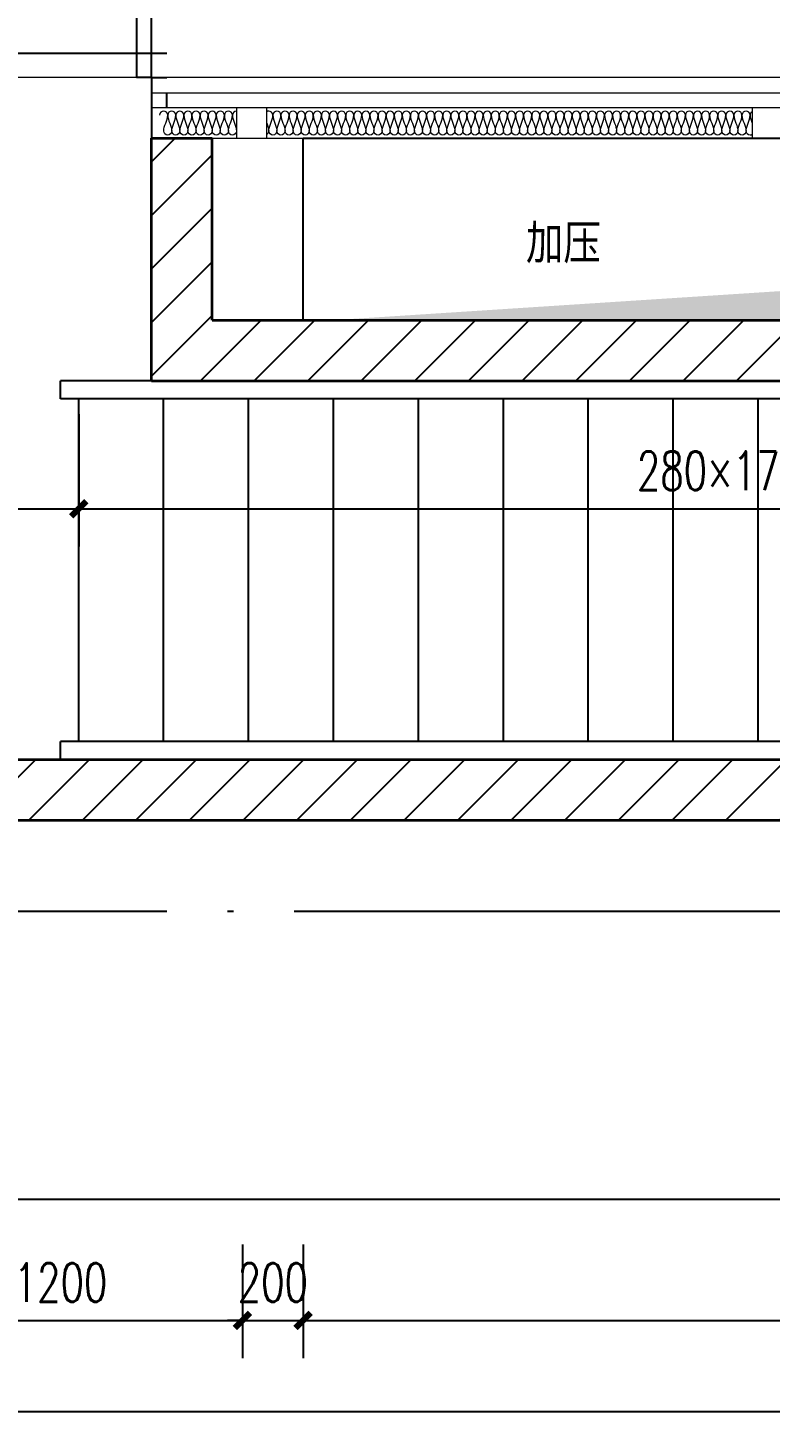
# Model space of a CAD drawing. Header units: millimetres. Extents: x 434053 to 1059003, y -2417481 to 936527.
# Drawn here: x 532768 to 535216, y -1765785 to -1761220 of the extents above; entities that cross this region are included whole.
import ezdxf

# ---------------------------------------------------------------- set-up
doc = ezdxf.new("R2010")
doc.units = ezdxf.units.MM
doc.header["$LTSCALE"] = 1000
doc.header["$MEASUREMENT"] = 0
doc.linetypes.add('DOTE', pattern=[2.42, 2, -0.2, 0.02, -0.2])
doc.layers.get('Defpoints').update_dxf_attribs({"color": 6})
for name, color, linetype in [('A-ANNO-DIMS', 3, 'Continuous'), ('A-ANNO-SYMB', 3, 'Continuous'), ('A-AXIS', 16, 'DOTE'), ('A-DOOR', 2, 'Continuous'), ('A-WALL-PATT', 8, 'Continuous'), ('DIM_SYMB', 3, 'Continuous'), ('PUB_DIM', 83, 'Continuous'), ('STAIR', 2, 'Continuous'), ('建筑-楼板开洞', 251, 'Continuous')]:
    doc.layers.add(name, color=color, linetype=linetype)
for name, color, linetype, lineweight in [('A-ANNO-TEXT', 7, 'Continuous', 25), ('A-DETL-0001', 4, 'Continuous', 15), ('A-DOOR-PROJ', 1, 'Continuous', 25), ('A-FLOR-PROJ', 2, 'Continuous', 25), ('A-WALL', 5, 'Continuous', 35)]:
    doc.layers.add(name, color=color, linetype=linetype, lineweight=lineweight)
doc.styles.add('_TCH_DIM_T3', font='SIMPLEX', dxfattribs={"width": 0.705882, "bigfont": 'GBCBIG'})
doc.styles.add('TITXV', font='', dxfattribs={"width": 0.8})
doc.styles.get('TITXV').set_extended_font_data('SimSun')
doc.dimstyles.new('_TCH_ARCH&&50', dxfattribs={"dimtxt": 127.5, "dimasz": 50, "dimexe": 125, "dimexo": 150, "dimgap": 61.25, "dimtad": 1, "dimdec": 0, "dimzin": 0, "dimdsep": 46, "dimtxsty": '_TCH_DIM_T3', "dimblk": 'ARCHTICK', "dimcen": 0.09, "dimclrt": 7, "dimazin": 2, "dimtfac": 1, "dimtdec": 0, "dimtix": 1, "dimtmove": 2, "dimatfit": 3, "dimfxl": 1, "dimtolj": 1, "dimtzin": 0, "dimarcsym": 0})
pattern_1 = [(45, (-1713816.56, -1462893.01), (-88.388383, 88.388383), [])]

# ---------------------------------------------------------------- blocks, each defined once
blk = doc.blocks.new('_ArchTick')
at = {"color": 0, "linetype": 'ByBlock', "const_width": 0.4}
blk.add_lwpolyline([(-0.5, -0.5), (0.5, 0.5)], dxfattribs=at)
blk = doc.blocks.new('*D2480')
at = {"layer": 'Defpoints', "color": 0, "transparency": 16777216}
for p in [(2150, -100), (8650, -100), (8650, -900)]:
    blk.add_point(p, dxfattribs=at)
at = {"layer": 'PUB_DIM', "color": 0, "lineweight": -2, "transparency": 16777216}
for p, q in [((2150, -250), (2150, -1025)), ((8650, -250), (8650, -1025)), ((2150, -900), (8650, -900))]:
    blk.add_line(p, q, dxfattribs=at)
at = {"layer": 'PUB_DIM', "color": 0, "lineweight": -2, "transparency": 16777216, "xscale": 50, "yscale": 50, "zscale": 50, "rotation": 180}
blk.add_blockref('_ArchTick', (2150, -900), dxfattribs=at)
at = {"layer": 'PUB_DIM', "color": 0, "lineweight": -2, "transparency": 16777216, "xscale": 50, "yscale": 50, "zscale": 50}
blk.add_blockref('_ArchTick', (8650, -900), dxfattribs=at)
at = {"layer": 'PUB_DIM', "color": 7, "transparency": 16777216, "insert": (5400, -775), "char_height": 127.5, "attachment_point": 5, "style": '_TCH_DIM_T3'}
blk.add_mtext('\\A1;6500', dxfattribs=at)
blk = doc.blocks.new('*D2494')
at = {"layer": 'Defpoints', "color": 0, "transparency": 16777216}
for p in [(2150, -200), (3350, -200), (3350, -600)]:
    blk.add_point(p, dxfattribs=at)
at = {"layer": 'PUB_DIM', "color": 0, "lineweight": -2, "transparency": 16777216}
for p, q in [((2150, -350), (2150, -725)), ((3350, -350), (3350, -725)), ((2150, -600), (3350, -600))]:
    blk.add_line(p, q, dxfattribs=at)
at = {"layer": 'PUB_DIM', "color": 0, "lineweight": -2, "transparency": 16777216, "xscale": 50, "yscale": 50, "zscale": 50, "rotation": 180}
blk.add_blockref('_ArchTick', (2150, -600), dxfattribs=at)
at = {"layer": 'PUB_DIM', "color": 0, "lineweight": -2, "transparency": 16777216, "xscale": 50, "yscale": 50, "zscale": 50}
blk.add_blockref('_ArchTick', (3350, -600), dxfattribs=at)
at = {"layer": 'PUB_DIM', "color": 7, "transparency": 16777216, "insert": (2750, -475), "char_height": 127.5, "attachment_point": 5, "style": '_TCH_DIM_T3'}
blk.add_mtext('\\A1;1200', dxfattribs=at)
blk = doc.blocks.new('*D2495')
at = {"layer": 'Defpoints', "color": 0, "transparency": 16777216}
for p in [(3350, -200), (3550, -200), (3550, -600)]:
    blk.add_point(p, dxfattribs=at)
at = {"layer": 'PUB_DIM', "color": 0, "lineweight": -2, "transparency": 16777216}
for p, q in [((3350, -350), (3350, -725)), ((3550, -350), (3550, -725)), ((3350, -600), (3300, -600)), ((3350, -600), (3550, -600)), ((3550, -600), (3600, -600))]:
    blk.add_line(p, q, dxfattribs=at)
at = {"layer": 'PUB_DIM', "color": 0, "lineweight": -2, "transparency": 16777216, "xscale": 50, "yscale": 50, "zscale": 50}
blk.add_blockref('_ArchTick', (3350, -600), dxfattribs=at)
at = {"layer": 'PUB_DIM', "color": 0, "lineweight": -2, "transparency": 16777216, "xscale": 50, "yscale": 50, "zscale": 50, "rotation": 180}
blk.add_blockref('_ArchTick', (3550, -600), dxfattribs=at)
at = {"layer": 'PUB_DIM', "color": 7, "transparency": 16777216, "insert": (3450, -475), "char_height": 127.5, "attachment_point": 5, "style": '_TCH_DIM_T3'}
blk.add_mtext('\\A1;200', dxfattribs=at)
blk = doc.blocks.new('*D2496')
at = {"layer": 'Defpoints', "color": 0, "transparency": 16777216}
for p in [(3550, -200), (8650, -200), (8650, -600)]:
    blk.add_point(p, dxfattribs=at)
at = {"layer": 'PUB_DIM', "color": 0, "lineweight": -2, "transparency": 16777216}
for p, q in [((3550, -350), (3550, -725)), ((8650, -350), (8650, -725)), ((3550, -600), (8650, -600))]:
    blk.add_line(p, q, dxfattribs=at)
at = {"layer": 'PUB_DIM', "color": 0, "lineweight": -2, "transparency": 16777216, "xscale": 50, "yscale": 50, "zscale": 50, "rotation": 180}
blk.add_blockref('_ArchTick', (3550, -600), dxfattribs=at)
at = {"layer": 'PUB_DIM', "color": 0, "lineweight": -2, "transparency": 16777216, "xscale": 50, "yscale": 50, "zscale": 50}
blk.add_blockref('_ArchTick', (8650, -600), dxfattribs=at)
at = {"layer": 'PUB_DIM', "color": 7, "transparency": 16777216, "insert": (6100, -475), "char_height": 127.5, "attachment_point": 5, "style": '_TCH_DIM_T3'}
blk.add_mtext('\\A1;5100', dxfattribs=at)
blk = doc.blocks.new('M_Door-Passage-Stone-Flush - 1500mm-L2-4399165-810_L1 APT ENTRY')
at = {"layer": 'A-DOOR'}
for p, q in [((-750, 857.95), (-700, 857.95)), ((-700, 857.95), (-700, 107.95)), ((750, 857.95), (700, 857.95)), ((700, 857.95), (700, 107.95)), ((750, 107.95), (750, 857.95)), ((-750, 106.35), (-800, 106.35)), ((-800, 106.35), (-800, 6.47)), ((-700, 107.95), (-750, 107.95)), ((-750, -93.65), (-750, 106.35)), ((700, 107.95), (750, 107.95)), ((750, 106.35), (750, -93.65)), ((800, 106.35), (750, 106.35)), ((800, 6.35), (800, 56.35)), ((-800, -93.65), (-750, -93.65)), ((750, -93.65), (800, -93.65))]:
    blk.add_line(p, q, dxfattribs=at)
at = {"layer": 'A-DOOR-PROJ'}
for centre, start, end in [((-750, 107.95), 0, 90), ((750, 107.95), 90, 180)]:
    blk.add_arc(centre, 750, start, end, dxfattribs=at)
blk = doc.blocks.new('nadgsfg')
at = {"layer": 'A-DETL-0001'}
for p, q in [((39667.5, 7045.9), (39667.5, 13595.9)), ((39467.5, 12045.9), (39467.5, 11765.9)), ((39567.5, 11765.9), (39567.5, 12045.9)), ((39617.5, 12045.9), (39617.5, 7095.9)), ((39567.5, 11765.9), (39467.5, 11765.9)), ((39467.5, 11765.9), (39467.5, 11665.9)), ((39567.5, 11665.9), (39567.5, 11765.9)), ((39467.5, 11665.9), (39567.5, 11665.9)), ((39467.5, 11665.9), (39467.5, 10065.9)), ((39567.5, 10065.9), (39567.5, 11665.9)), ((39567.5, 10065.9), (39467.5, 10065.9)), ((39467.5, 10065.9), (39467.5, 9965.9)), ((39567.5, 9965.9), (39567.5, 10065.9))]:
    blk.add_line(p, q, dxfattribs=at)
for points in [[(39490.8, 11979.3), (39484.5, 11979.3), (39470.4, 11992.6), (39484.5, 12005.9), (39490.8, 12005.9)], [(39490.8, 12005.9), (39509.1, 12005.9), (39525.8, 11992.6), (39544.2, 11992.6)], [(39544.2, 11992.6), (39550.4, 11992.6), (39564.5, 12005.9), (39550.4, 12019.3), (39544.2, 12019.3)], [(39490.8, 11952.6), (39484.5, 11952.6), (39470.4, 11965.9), (39484.5, 11979.3), (39490.8, 11979.3)], [(39544.2, 11992.6), (39525.8, 11992.6), (39509.1, 11979.3), (39490.8, 11979.3)], [(39490.8, 11979.3), (39509.1, 11979.3), (39525.8, 11965.9), (39544.2, 11965.9)], [(39544.2, 11965.9), (39525.8, 11965.9), (39509.1, 11952.6), (39490.8, 11952.6)], [(39544.2, 11965.9), (39550.4, 11965.9), (39564.5, 11979.3), (39550.4, 11992.6), (39544.2, 11992.6)], [(39544.2, 11939.3), (39550.4, 11939.3), (39564.5, 11952.6), (39550.4, 11965.9), (39544.2, 11965.9)], [(39490.8, 11925.9), (39484.5, 11925.9), (39470.4, 11939.3), (39484.5, 11952.6), (39490.8, 11952.6)], [(39490.8, 11899.3), (39484.5, 11899.3), (39470.4, 11912.6), (39484.5, 11925.9), (39490.8, 11925.9)], [(39490.8, 11952.6), (39509.1, 11952.6), (39525.8, 11939.3), (39544.2, 11939.3)], [(39544.2, 11939.3), (39525.8, 11939.3), (39509.1, 11925.9), (39490.8, 11925.9)], [(39490.8, 11925.9), (39509.1, 11925.9), (39525.8, 11912.6), (39544.2, 11912.6)], [(39544.2, 11912.6), (39550.4, 11912.6), (39564.5, 11925.9), (39550.4, 11939.3), (39544.2, 11939.3)], [(39490.8, 11872.6), (39484.5, 11872.6), (39470.4, 11885.9), (39484.5, 11899.3), (39490.8, 11899.3)], [(39490.8, 11845.9), (39484.5, 11845.9), (39470.4, 11859.3), (39484.5, 11872.6), (39490.8, 11872.6)], [(39544.2, 11912.6), (39525.8, 11912.6), (39509.1, 11899.3), (39490.8, 11899.3)], [(39490.8, 11899.3), (39509.1, 11899.3), (39525.8, 11885.9), (39544.2, 11885.9)], [(39544.2, 11885.9), (39525.8, 11885.9), (39509.1, 11872.6), (39490.8, 11872.6)], [(39490.8, 11872.6), (39509.1, 11872.6), (39525.8, 11859.3), (39544.2, 11859.3)], [(39544.2, 11885.9), (39550.4, 11885.9), (39564.5, 11899.3), (39550.4, 11912.6), (39544.2, 11912.6)], [(39544.2, 11859.3), (39550.4, 11859.3), (39564.5, 11872.6), (39550.4, 11885.9), (39544.2, 11885.9)], [(39490.8, 11819.3), (39484.5, 11819.3), (39470.4, 11832.6), (39484.5, 11845.9), (39490.8, 11845.9)], [(39544.2, 11859.3), (39525.8, 11859.3), (39509.1, 11845.9), (39490.8, 11845.9)], [(39490.8, 11845.9), (39509.1, 11845.9), (39525.8, 11832.6), (39544.2, 11832.6)], [(39544.2, 11832.6), (39525.8, 11832.6), (39509.1, 11819.3), (39490.8, 11819.3)], [(39544.2, 11832.6), (39550.4, 11832.6), (39564.5, 11845.9), (39550.4, 11859.3), (39544.2, 11859.3)], [(39544.2, 11805.9), (39550.4, 11805.9), (39564.5, 11819.3), (39550.4, 11832.6), (39544.2, 11832.6)], [(39490.8, 11792.6), (39484.5, 11792.6), (39470.4, 11805.9), (39484.5, 11819.3), (39490.8, 11819.3)], [(39490.8, 11765.9), (39484.5, 11765.9), (39470.4, 11779.3), (39484.5, 11792.6), (39490.8, 11792.6)], [(39490.8, 11819.3), (39509.1, 11819.3), (39525.8, 11805.9), (39544.2, 11805.9)], [(39544.2, 11805.9), (39525.8, 11805.9), (39509.1, 11792.6), (39490.8, 11792.6)], [(39490.8, 11792.6), (39509.1, 11792.6), (39525.8, 11779.3), (39544.2, 11779.3)], [(39544.2, 11779.3), (39525.8, 11779.3), (39509.1, 11765.9), (39490.8, 11765.9)], [(39544.2, 11779.3), (39550.4, 11779.3), (39564.5, 11792.6), (39550.4, 11805.9), (39544.2, 11805.9)], [(39557.5, 11765.9), (39557.5, 11772.6), (39550.4, 11779.3), (39544.2, 11779.3)], [(39490.8, 11632.6), (39484.5, 11632.6), (39470.4, 11645.9), (39484.5, 11659.3), (39490.8, 11659.3)], [(39490.8, 11659.3), (39486.8, 11659.3), (39482.5, 11662), (39479.9, 11665.6)], [(39517.5, 11665.9), (39508.7, 11662.6), (39500, 11659.3), (39490.8, 11659.3)], [(39490.8, 11659.3), (39509.1, 11659.3), (39525.8, 11645.9), (39544.2, 11645.9)], [(39544.2, 11645.9), (39525.8, 11645.9), (39509.1, 11632.6), (39490.8, 11632.6)], [(39544.2, 11619.3), (39550.4, 11619.3), (39564.5, 11632.6), (39550.4, 11645.9), (39544.2, 11645.9)], [(39490.8, 11605.9), (39484.5, 11605.9), (39470.4, 11619.3), (39484.5, 11632.6), (39490.8, 11632.6)], [(39490.8, 11579.3), (39484.5, 11579.3), (39470.4, 11592.6), (39484.5, 11605.9), (39490.8, 11605.9)], [(39490.8, 11632.6), (39509.1, 11632.6), (39525.8, 11619.3), (39544.2, 11619.3)], [(39544.2, 11619.3), (39525.8, 11619.3), (39509.1, 11605.9), (39490.8, 11605.9)], [(39490.8, 11605.9), (39509.1, 11605.9), (39525.8, 11592.6), (39544.2, 11592.6)], [(39544.2, 11592.6), (39550.4, 11592.6), (39564.5, 11605.9), (39550.4, 11619.3), (39544.2, 11619.3)], [(39490.8, 11552.6), (39484.5, 11552.6), (39470.4, 11565.9), (39484.5, 11579.3), (39490.8, 11579.3)], [(39490.8, 11525.9), (39484.5, 11525.9), (39470.4, 11539.3), (39484.5, 11552.6), (39490.8, 11552.6)], [(39544.2, 11592.6), (39525.8, 11592.6), (39509.1, 11579.3), (39490.8, 11579.3)], [(39490.8, 11579.3), (39509.1, 11579.3), (39525.8, 11565.9), (39544.2, 11565.9)], [(39544.2, 11565.9), (39525.8, 11565.9), (39509.1, 11552.6), (39490.8, 11552.6)], [(39490.8, 11552.6), (39509.1, 11552.6), (39525.8, 11539.3), (39544.2, 11539.3)], [(39544.2, 11565.9), (39550.4, 11565.9), (39564.5, 11579.3), (39550.4, 11592.6), (39544.2, 11592.6)], [(39544.2, 11539.3), (39550.4, 11539.3), (39564.5, 11552.6), (39550.4, 11565.9), (39544.2, 11565.9)], [(39490.8, 11499.3), (39484.5, 11499.3), (39470.4, 11512.6), (39484.5, 11525.9), (39490.8, 11525.9)], [(39544.2, 11539.3), (39525.8, 11539.3), (39509.1, 11525.9), (39490.8, 11525.9)], [(39490.8, 11525.9), (39509.1, 11525.9), (39525.8, 11512.6), (39544.2, 11512.6)], [(39544.2, 11512.6), (39525.8, 11512.6), (39509.1, 11499.3), (39490.8, 11499.3)], [(39544.2, 11512.6), (39550.4, 11512.6), (39564.5, 11525.9), (39550.4, 11539.3), (39544.2, 11539.3)], [(39544.2, 11485.9), (39550.4, 11485.9), (39564.5, 11499.3), (39550.4, 11512.6), (39544.2, 11512.6)], [(39490.8, 11472.6), (39484.5, 11472.6), (39470.4, 11485.9), (39484.5, 11499.3), (39490.8, 11499.3)], [(39490.8, 11445.9), (39484.5, 11445.9), (39470.4, 11459.3), (39484.5, 11472.6), (39490.8, 11472.6)], [(39490.8, 11499.3), (39509.1, 11499.3), (39525.8, 11485.9), (39544.2, 11485.9)], [(39544.2, 11485.9), (39525.8, 11485.9), (39509.1, 11472.6), (39490.8, 11472.6)], [(39490.8, 11472.6), (39509.1, 11472.6), (39525.8, 11459.3), (39544.2, 11459.3)], [(39544.2, 11459.3), (39525.8, 11459.3), (39509.1, 11445.9), (39490.8, 11445.9)], [(39544.2, 11459.3), (39550.4, 11459.3), (39564.5, 11472.6), (39550.4, 11485.9), (39544.2, 11485.9)], [(39544.2, 11432.6), (39550.4, 11432.6), (39564.5, 11445.9), (39550.4, 11459.3), (39544.2, 11459.3)], [(39490.8, 11419.3), (39484.5, 11419.3), (39470.4, 11432.6), (39484.5, 11445.9), (39490.8, 11445.9)], [(39490.8, 11392.6), (39484.5, 11392.6), (39470.4, 11405.9), (39484.5, 11419.3), (39490.8, 11419.3)], [(39490.8, 11445.9), (39509.1, 11445.9), (39525.8, 11432.6), (39544.2, 11432.6)], [(39544.2, 11432.6), (39525.8, 11432.6), (39509.1, 11419.3), (39490.8, 11419.3)], [(39490.8, 11419.3), (39509.1, 11419.3), (39525.8, 11405.9), (39544.2, 11405.9)], [(39544.2, 11405.9), (39550.4, 11405.9), (39564.5, 11419.3), (39550.4, 11432.6), (39544.2, 11432.6)], [(39490.8, 11365.9), (39484.5, 11365.9), (39470.4, 11379.3), (39484.5, 11392.6), (39490.8, 11392.6)], [(39544.2, 11405.9), (39525.8, 11405.9), (39509.1, 11392.6), (39490.8, 11392.6)], [(39490.8, 11392.6), (39509.1, 11392.6), (39525.8, 11379.3), (39544.2, 11379.3)], [(39544.2, 11379.3), (39525.8, 11379.3), (39509.1, 11365.9), (39490.8, 11365.9)], [(39544.2, 11379.3), (39550.4, 11379.3), (39564.5, 11392.6), (39550.4, 11405.9), (39544.2, 11405.9)], [(39544.2, 11352.6), (39550.4, 11352.6), (39564.5, 11365.9), (39550.4, 11379.3), (39544.2, 11379.3)], [(39490.8, 11339.3), (39484.5, 11339.3), (39470.4, 11352.6), (39484.5, 11365.9), (39490.8, 11365.9)], [(39490.8, 11312.6), (39484.5, 11312.6), (39470.4, 11325.9), (39484.5, 11339.3), (39490.8, 11339.3)], [(39490.8, 11365.9), (39509.1, 11365.9), (39525.8, 11352.6), (39544.2, 11352.6)], [(39544.2, 11352.6), (39525.8, 11352.6), (39509.1, 11339.3), (39490.8, 11339.3)], [(39490.8, 11339.3), (39509.1, 11339.3), (39525.8, 11325.9), (39544.2, 11325.9)], [(39544.2, 11325.9), (39525.8, 11325.9), (39509.1, 11312.6), (39490.8, 11312.6)], [(39544.2, 11325.9), (39550.4, 11325.9), (39564.5, 11339.3), (39550.4, 11352.6), (39544.2, 11352.6)], [(39544.2, 11299.3), (39550.4, 11299.3), (39564.5, 11312.6), (39550.4, 11325.9), (39544.2, 11325.9)], [(39490.8, 11285.9), (39484.5, 11285.9), (39470.4, 11299.3), (39484.5, 11312.6), (39490.8, 11312.6)], [(39490.8, 11259.3), (39484.5, 11259.3), (39470.4, 11272.6), (39484.5, 11285.9), (39490.8, 11285.9)], [(39490.8, 11312.6), (39509.1, 11312.6), (39525.8, 11299.3), (39544.2, 11299.3)], [(39544.2, 11299.3), (39525.8, 11299.3), (39509.1, 11285.9), (39490.8, 11285.9)], [(39490.8, 11285.9), (39509.1, 11285.9), (39525.8, 11272.6), (39544.2, 11272.6)], [(39544.2, 11272.6), (39550.4, 11272.6), (39564.5, 11285.9), (39550.4, 11299.3), (39544.2, 11299.3)], [(39490.8, 11232.6), (39484.5, 11232.6), (39470.4, 11245.9), (39484.5, 11259.3), (39490.8, 11259.3)], [(39490.8, 11205.9), (39484.5, 11205.9), (39470.4, 11219.3), (39484.5, 11232.6), (39490.8, 11232.6)], [(39544.2, 11272.6), (39525.8, 11272.6), (39509.1, 11259.3), (39490.8, 11259.3)], [(39490.8, 11259.3), (39509.1, 11259.3), (39525.8, 11245.9), (39544.2, 11245.9)], [(39544.2, 11245.9), (39525.8, 11245.9), (39509.1, 11232.6), (39490.8, 11232.6)], [(39490.8, 11232.6), (39509.1, 11232.6), (39525.8, 11219.3), (39544.2, 11219.3)], [(39544.2, 11245.9), (39550.4, 11245.9), (39564.5, 11259.3), (39550.4, 11272.6), (39544.2, 11272.6)], [(39544.2, 11219.3), (39550.4, 11219.3), (39564.5, 11232.6), (39550.4, 11245.9), (39544.2, 11245.9)], [(39490.8, 11179.3), (39484.5, 11179.3), (39470.4, 11192.6), (39484.5, 11205.9), (39490.8, 11205.9)], [(39544.2, 11219.3), (39525.8, 11219.3), (39509.1, 11205.9), (39490.8, 11205.9)], [(39490.8, 11205.9), (39509.1, 11205.9), (39525.8, 11192.6), (39544.2, 11192.6)], [(39544.2, 11192.6), (39525.8, 11192.6), (39509.1, 11179.3), (39490.8, 11179.3)], [(39544.2, 11192.6), (39550.4, 11192.6), (39564.5, 11205.9), (39550.4, 11219.3), (39544.2, 11219.3)], [(39544.2, 11165.9), (39550.4, 11165.9), (39564.5, 11179.3), (39550.4, 11192.6), (39544.2, 11192.6)], [(39490.8, 11152.6), (39484.5, 11152.6), (39470.4, 11165.9), (39484.5, 11179.3), (39490.8, 11179.3)], [(39490.8, 11125.9), (39484.5, 11125.9), (39470.4, 11139.3), (39484.5, 11152.6), (39490.8, 11152.6)], [(39490.8, 11179.3), (39509.1, 11179.3), (39525.8, 11165.9), (39544.2, 11165.9)], [(39544.2, 11165.9), (39525.8, 11165.9), (39509.1, 11152.6), (39490.8, 11152.6)], [(39490.8, 11152.6), (39509.1, 11152.6), (39525.8, 11139.3), (39544.2, 11139.3)], [(39544.2, 11139.3), (39525.8, 11139.3), (39509.1, 11125.9), (39490.8, 11125.9)], [(39544.2, 11139.3), (39550.4, 11139.3), (39564.5, 11152.6), (39550.4, 11165.9), (39544.2, 11165.9)], [(39544.2, 11112.6), (39550.4, 11112.6), (39564.5, 11125.9), (39550.4, 11139.3), (39544.2, 11139.3)], [(39490.8, 11099.3), (39484.5, 11099.3), (39470.4, 11112.6), (39484.5, 11125.9), (39490.8, 11125.9)], [(39490.8, 11072.6), (39484.5, 11072.6), (39470.4, 11085.9), (39484.5, 11099.3), (39490.8, 11099.3)], [(39490.8, 11125.9), (39509.1, 11125.9), (39525.8, 11112.6), (39544.2, 11112.6)], [(39544.2, 11112.6), (39525.8, 11112.6), (39509.1, 11099.3), (39490.8, 11099.3)], [(39490.8, 11099.3), (39509.1, 11099.3), (39525.8, 11085.9), (39544.2, 11085.9)], [(39544.2, 11085.9), (39550.4, 11085.9), (39564.5, 11099.3), (39550.4, 11112.6), (39544.2, 11112.6)], [(39490.8, 11045.9), (39484.5, 11045.9), (39470.4, 11059.3), (39484.5, 11072.6), (39490.8, 11072.6)], [(39544.2, 11085.9), (39525.8, 11085.9), (39509.1, 11072.6), (39490.8, 11072.6)], [(39490.8, 11072.6), (39509.1, 11072.6), (39525.8, 11059.3), (39544.2, 11059.3)], [(39544.2, 11059.3), (39525.8, 11059.3), (39509.1, 11045.9), (39490.8, 11045.9)], [(39544.2, 11059.3), (39550.4, 11059.3), (39564.5, 11072.6), (39550.4, 11085.9), (39544.2, 11085.9)], [(39544.2, 11032.6), (39550.4, 11032.6), (39564.5, 11045.9), (39550.4, 11059.3), (39544.2, 11059.3)], [(39490.8, 11019.3), (39484.5, 11019.3), (39470.4, 11032.6), (39484.5, 11045.9), (39490.8, 11045.9)], [(39490.8, 10992.6), (39484.5, 10992.6), (39470.4, 11005.9), (39484.5, 11019.3), (39490.8, 11019.3)], [(39490.8, 11045.9), (39509.1, 11045.9), (39525.8, 11032.6), (39544.2, 11032.6)], [(39544.2, 11032.6), (39525.8, 11032.6), (39509.1, 11019.3), (39490.8, 11019.3)], [(39490.8, 11019.3), (39509.1, 11019.3), (39525.8, 11005.9), (39544.2, 11005.9)], [(39544.2, 11005.9), (39525.8, 11005.9), (39509.1, 10992.6), (39490.8, 10992.6)], [(39544.2, 11005.9), (39550.4, 11005.9), (39564.5, 11019.3), (39550.4, 11032.6), (39544.2, 11032.6)], [(39544.2, 10979.3), (39550.4, 10979.3), (39564.5, 10992.6), (39550.4, 11005.9), (39544.2, 11005.9)], [(39490.8, 10965.9), (39484.5, 10965.9), (39470.4, 10979.3), (39484.5, 10992.6), (39490.8, 10992.6)], [(39490.8, 10939.3), (39484.5, 10939.3), (39470.4, 10952.6), (39484.5, 10965.9), (39490.8, 10965.9)], [(39490.8, 10992.6), (39509.1, 10992.6), (39525.8, 10979.3), (39544.2, 10979.3)], [(39544.2, 10979.3), (39525.8, 10979.3), (39509.1, 10965.9), (39490.8, 10965.9)], [(39490.8, 10965.9), (39509.1, 10965.9), (39525.8, 10952.6), (39544.2, 10952.6)], [(39544.2, 10952.6), (39550.4, 10952.6), (39564.5, 10965.9), (39550.4, 10979.3), (39544.2, 10979.3)], [(39490.8, 10912.6), (39484.5, 10912.6), (39470.4, 10925.9), (39484.5, 10939.3), (39490.8, 10939.3)], [(39490.8, 10885.9), (39484.5, 10885.9), (39470.4, 10899.3), (39484.5, 10912.6), (39490.8, 10912.6)], [(39544.2, 10952.6), (39525.8, 10952.6), (39509.1, 10939.3), (39490.8, 10939.3)], [(39490.8, 10939.3), (39509.1, 10939.3), (39525.8, 10925.9), (39544.2, 10925.9)], [(39544.2, 10925.9), (39525.8, 10925.9), (39509.1, 10912.6), (39490.8, 10912.6)], [(39490.8, 10912.6), (39509.1, 10912.6), (39525.8, 10899.3), (39544.2, 10899.3)], [(39544.2, 10925.9), (39550.4, 10925.9), (39564.5, 10939.3), (39550.4, 10952.6), (39544.2, 10952.6)], [(39544.2, 10899.3), (39550.4, 10899.3), (39564.5, 10912.6), (39550.4, 10925.9), (39544.2, 10925.9)], [(39490.8, 10859.3), (39484.5, 10859.3), (39470.4, 10872.6), (39484.5, 10885.9), (39490.8, 10885.9)], [(39544.2, 10899.3), (39525.8, 10899.3), (39509.1, 10885.9), (39490.8, 10885.9)], [(39490.8, 10885.9), (39509.1, 10885.9), (39525.8, 10872.6), (39544.2, 10872.6)], [(39544.2, 10872.6), (39525.8, 10872.6), (39509.1, 10859.3), (39490.8, 10859.3)], [(39544.2, 10872.6), (39550.4, 10872.6), (39564.5, 10885.9), (39550.4, 10899.3), (39544.2, 10899.3)], [(39544.2, 10845.9), (39550.4, 10845.9), (39564.5, 10859.3), (39550.4, 10872.6), (39544.2, 10872.6)], [(39490.8, 10832.6), (39484.5, 10832.6), (39470.4, 10845.9), (39484.5, 10859.3), (39490.8, 10859.3)], [(39490.8, 10805.9), (39484.5, 10805.9), (39470.4, 10819.3), (39484.5, 10832.6), (39490.8, 10832.6)], [(39490.8, 10859.3), (39509.1, 10859.3), (39525.8, 10845.9), (39544.2, 10845.9)], [(39544.2, 10845.9), (39525.8, 10845.9), (39509.1, 10832.6), (39490.8, 10832.6)], [(39490.8, 10832.6), (39509.1, 10832.6), (39525.8, 10819.3), (39544.2, 10819.3)], [(39544.2, 10819.3), (39525.8, 10819.3), (39509.1, 10805.9), (39490.8, 10805.9)], [(39544.2, 10819.3), (39550.4, 10819.3), (39564.5, 10832.6), (39550.4, 10845.9), (39544.2, 10845.9)], [(39544.2, 10792.6), (39550.4, 10792.6), (39564.5, 10805.9), (39550.4, 10819.3), (39544.2, 10819.3)], [(39490.8, 10779.3), (39484.5, 10779.3), (39470.4, 10792.6), (39484.5, 10805.9), (39490.8, 10805.9)], [(39490.8, 10752.6), (39484.5, 10752.6), (39470.4, 10765.9), (39484.5, 10779.3), (39490.8, 10779.3)], [(39490.8, 10805.9), (39509.1, 10805.9), (39525.8, 10792.6), (39544.2, 10792.6)], [(39544.2, 10792.6), (39525.8, 10792.6), (39509.1, 10779.3), (39490.8, 10779.3)], [(39490.8, 10779.3), (39509.1, 10779.3), (39525.8, 10765.9), (39544.2, 10765.9)], [(39544.2, 10765.9), (39550.4, 10765.9), (39564.5, 10779.3), (39550.4, 10792.6), (39544.2, 10792.6)], [(39490.8, 10725.9), (39484.5, 10725.9), (39470.4, 10739.3), (39484.5, 10752.6), (39490.8, 10752.6)], [(39544.2, 10765.9), (39525.8, 10765.9), (39509.1, 10752.6), (39490.8, 10752.6)], [(39490.8, 10752.6), (39509.1, 10752.6), (39525.8, 10739.3), (39544.2, 10739.3)], [(39544.2, 10739.3), (39525.8, 10739.3), (39509.1, 10725.9), (39490.8, 10725.9)], [(39544.2, 10739.3), (39550.4, 10739.3), (39564.5, 10752.6), (39550.4, 10765.9), (39544.2, 10765.9)], [(39544.2, 10712.6), (39550.4, 10712.6), (39564.5, 10725.9), (39550.4, 10739.3), (39544.2, 10739.3)], [(39490.8, 10699.3), (39484.5, 10699.3), (39470.4, 10712.6), (39484.5, 10725.9), (39490.8, 10725.9)], [(39490.8, 10672.6), (39484.5, 10672.6), (39470.4, 10685.9), (39484.5, 10699.3), (39490.8, 10699.3)], [(39490.8, 10725.9), (39509.1, 10725.9), (39525.8, 10712.6), (39544.2, 10712.6)], [(39544.2, 10712.6), (39525.8, 10712.6), (39509.1, 10699.3), (39490.8, 10699.3)], [(39490.8, 10699.3), (39509.1, 10699.3), (39525.8, 10685.9), (39544.2, 10685.9)], [(39544.2, 10685.9), (39525.8, 10685.9), (39509.1, 10672.6), (39490.8, 10672.6)], [(39544.2, 10685.9), (39550.4, 10685.9), (39564.5, 10699.3), (39550.4, 10712.6), (39544.2, 10712.6)], [(39544.2, 10659.3), (39550.4, 10659.3), (39564.5, 10672.6), (39550.4, 10685.9), (39544.2, 10685.9)], [(39490.8, 10645.9), (39484.5, 10645.9), (39470.4, 10659.3), (39484.5, 10672.6), (39490.8, 10672.6)], [(39490.8, 10619.3), (39484.5, 10619.3), (39470.4, 10632.6), (39484.5, 10645.9), (39490.8, 10645.9)], [(39490.8, 10672.6), (39509.1, 10672.6), (39525.8, 10659.3), (39544.2, 10659.3)], [(39544.2, 10659.3), (39525.8, 10659.3), (39509.1, 10645.9), (39490.8, 10645.9)], [(39490.8, 10645.9), (39509.1, 10645.9), (39525.8, 10632.6), (39544.2, 10632.6)], [(39544.2, 10632.6), (39550.4, 10632.6), (39564.5, 10645.9), (39550.4, 10659.3), (39544.2, 10659.3)], [(39490.8, 10592.6), (39484.5, 10592.6), (39470.4, 10605.9), (39484.5, 10619.3), (39490.8, 10619.3)], [(39490.8, 10565.9), (39484.5, 10565.9), (39470.4, 10579.3), (39484.5, 10592.6), (39490.8, 10592.6)], [(39544.2, 10632.6), (39525.8, 10632.6), (39509.1, 10619.3), (39490.8, 10619.3)], [(39490.8, 10619.3), (39509.1, 10619.3), (39525.8, 10605.9), (39544.2, 10605.9)], [(39544.2, 10605.9), (39525.8, 10605.9), (39509.1, 10592.6), (39490.8, 10592.6)], [(39490.8, 10592.6), (39509.1, 10592.6), (39525.8, 10579.3), (39544.2, 10579.3)], [(39544.2, 10605.9), (39550.4, 10605.9), (39564.5, 10619.3), (39550.4, 10632.6), (39544.2, 10632.6)], [(39544.2, 10579.3), (39550.4, 10579.3), (39564.5, 10592.6), (39550.4, 10605.9), (39544.2, 10605.9)], [(39490.8, 10539.3), (39484.5, 10539.3), (39470.4, 10552.6), (39484.5, 10565.9), (39490.8, 10565.9)], [(39544.2, 10579.3), (39525.8, 10579.3), (39509.1, 10565.9), (39490.8, 10565.9)], [(39490.8, 10565.9), (39509.1, 10565.9), (39525.8, 10552.6), (39544.2, 10552.6)], [(39544.2, 10552.6), (39525.8, 10552.6), (39509.1, 10539.3), (39490.8, 10539.3)], [(39544.2, 10552.6), (39550.4, 10552.6), (39564.5, 10565.9), (39550.4, 10579.3), (39544.2, 10579.3)], [(39544.2, 10525.9), (39550.4, 10525.9), (39564.5, 10539.3), (39550.4, 10552.6), (39544.2, 10552.6)], [(39490.8, 10512.6), (39484.5, 10512.6), (39470.4, 10525.9), (39484.5, 10539.3), (39490.8, 10539.3)], [(39490.8, 10485.9), (39484.5, 10485.9), (39470.4, 10499.3), (39484.5, 10512.6), (39490.8, 10512.6)], [(39490.8, 10539.3), (39509.1, 10539.3), (39525.8, 10525.9), (39544.2, 10525.9)], [(39544.2, 10525.9), (39525.8, 10525.9), (39509.1, 10512.6), (39490.8, 10512.6)], [(39490.8, 10512.6), (39509.1, 10512.6), (39525.8, 10499.3), (39544.2, 10499.3)], [(39544.2, 10499.3), (39525.8, 10499.3), (39509.1, 10485.9), (39490.8, 10485.9)], [(39544.2, 10499.3), (39550.4, 10499.3), (39564.5, 10512.6), (39550.4, 10525.9), (39544.2, 10525.9)], [(39544.2, 10472.6), (39550.4, 10472.6), (39564.5, 10485.9), (39550.4, 10499.3), (39544.2, 10499.3)], [(39490.8, 10459.3), (39484.5, 10459.3), (39470.4, 10472.6), (39484.5, 10485.9), (39490.8, 10485.9)], [(39490.8, 10432.6), (39484.5, 10432.6), (39470.4, 10445.9), (39484.5, 10459.3), (39490.8, 10459.3)], [(39490.8, 10485.9), (39509.1, 10485.9), (39525.8, 10472.6), (39544.2, 10472.6)], [(39544.2, 10472.6), (39525.8, 10472.6), (39509.1, 10459.3), (39490.8, 10459.3)], [(39490.8, 10459.3), (39509.1, 10459.3), (39525.8, 10445.9), (39544.2, 10445.9)], [(39544.2, 10445.9), (39550.4, 10445.9), (39564.5, 10459.3), (39550.4, 10472.6), (39544.2, 10472.6)], [(39490.8, 10405.9), (39484.5, 10405.9), (39470.4, 10419.3), (39484.5, 10432.6), (39490.8, 10432.6)], [(39544.2, 10445.9), (39525.8, 10445.9), (39509.1, 10432.6), (39490.8, 10432.6)], [(39490.8, 10432.6), (39509.1, 10432.6), (39525.8, 10419.3), (39544.2, 10419.3)], [(39544.2, 10419.3), (39525.8, 10419.3), (39509.1, 10405.9), (39490.8, 10405.9)], [(39544.2, 10419.3), (39550.4, 10419.3), (39564.5, 10432.6), (39550.4, 10445.9), (39544.2, 10445.9)], [(39544.2, 10392.6), (39550.4, 10392.6), (39564.5, 10405.9), (39550.4, 10419.3), (39544.2, 10419.3)], [(39490.8, 10379.3), (39484.5, 10379.3), (39470.4, 10392.6), (39484.5, 10405.9), (39490.8, 10405.9)], [(39490.8, 10352.6), (39484.5, 10352.6), (39470.4, 10365.9), (39484.5, 10379.3), (39490.8, 10379.3)], [(39490.8, 10405.9), (39509.1, 10405.9), (39525.8, 10392.6), (39544.2, 10392.6)], [(39544.2, 10392.6), (39525.8, 10392.6), (39509.1, 10379.3), (39490.8, 10379.3)], [(39490.8, 10379.3), (39509.1, 10379.3), (39525.8, 10365.9), (39544.2, 10365.9)], [(39544.2, 10365.9), (39525.8, 10365.9), (39509.1, 10352.6), (39490.8, 10352.6)], [(39544.2, 10365.9), (39550.4, 10365.9), (39564.5, 10379.3), (39550.4, 10392.6), (39544.2, 10392.6)], [(39544.2, 10339.3), (39550.4, 10339.3), (39564.5, 10352.6), (39550.4, 10365.9), (39544.2, 10365.9)], [(39490.8, 10325.9), (39484.5, 10325.9), (39470.4, 10339.3), (39484.5, 10352.6), (39490.8, 10352.6)], [(39490.8, 10299.3), (39484.5, 10299.3), (39470.4, 10312.6), (39484.5, 10325.9), (39490.8, 10325.9)], [(39490.8, 10352.6), (39509.1, 10352.6), (39525.8, 10339.3), (39544.2, 10339.3)], [(39544.2, 10339.3), (39525.8, 10339.3), (39509.1, 10325.9), (39490.8, 10325.9)], [(39490.8, 10325.9), (39509.1, 10325.9), (39525.8, 10312.6), (39544.2, 10312.6)], [(39544.2, 10312.6), (39550.4, 10312.6), (39564.5, 10325.9), (39550.4, 10339.3), (39544.2, 10339.3)], [(39490.8, 10272.6), (39484.5, 10272.6), (39470.4, 10285.9), (39484.5, 10299.3), (39490.8, 10299.3)], [(39490.8, 10245.9), (39484.5, 10245.9), (39470.4, 10259.3), (39484.5, 10272.6), (39490.8, 10272.6)], [(39544.2, 10312.6), (39525.8, 10312.6), (39509.1, 10299.3), (39490.8, 10299.3)], [(39490.8, 10299.3), (39509.1, 10299.3), (39525.8, 10285.9), (39544.2, 10285.9)], [(39544.2, 10285.9), (39525.8, 10285.9), (39509.1, 10272.6), (39490.8, 10272.6)], [(39490.8, 10272.6), (39509.1, 10272.6), (39525.8, 10259.3), (39544.2, 10259.3)], [(39544.2, 10285.9), (39550.4, 10285.9), (39564.5, 10299.3), (39550.4, 10312.6), (39544.2, 10312.6)], [(39544.2, 10259.3), (39550.4, 10259.3), (39564.5, 10272.6), (39550.4, 10285.9), (39544.2, 10285.9)], [(39490.8, 10219.3), (39484.5, 10219.3), (39470.4, 10232.6), (39484.5, 10245.9), (39490.8, 10245.9)], [(39544.2, 10259.3), (39525.8, 10259.3), (39509.1, 10245.9), (39490.8, 10245.9)], [(39490.8, 10245.9), (39509.1, 10245.9), (39525.8, 10232.6), (39544.2, 10232.6)], [(39544.2, 10232.6), (39525.8, 10232.6), (39509.1, 10219.3), (39490.8, 10219.3)], [(39544.2, 10232.6), (39550.4, 10232.6), (39564.5, 10245.9), (39550.4, 10259.3), (39544.2, 10259.3)], [(39544.2, 10205.9), (39550.4, 10205.9), (39564.5, 10219.3), (39550.4, 10232.6), (39544.2, 10232.6)], [(39490.8, 10192.6), (39484.5, 10192.6), (39470.4, 10205.9), (39484.5, 10219.3), (39490.8, 10219.3)], [(39490.8, 10165.9), (39484.5, 10165.9), (39470.4, 10179.3), (39484.5, 10192.6), (39490.8, 10192.6)], [(39490.8, 10219.3), (39509.1, 10219.3), (39525.8, 10205.9), (39544.2, 10205.9)], [(39544.2, 10205.9), (39525.8, 10205.9), (39509.1, 10192.6), (39490.8, 10192.6)], [(39490.8, 10192.6), (39509.1, 10192.6), (39525.8, 10179.3), (39544.2, 10179.3)], [(39544.2, 10179.3), (39550.4, 10179.3), (39564.5, 10192.6), (39550.4, 10205.9), (39544.2, 10205.9)], [(39490.8, 10139.3), (39484.5, 10139.3), (39470.4, 10152.6), (39484.5, 10165.9), (39490.8, 10165.9)], [(39490.8, 10112.6), (39484.5, 10112.6), (39470.4, 10125.9), (39484.5, 10139.3), (39490.8, 10139.3)], [(39544.2, 10179.3), (39525.8, 10179.3), (39509.1, 10165.9), (39490.8, 10165.9)], [(39490.8, 10165.9), (39509.1, 10165.9), (39525.8, 10152.6), (39544.2, 10152.6)], [(39544.2, 10152.6), (39525.8, 10152.6), (39509.1, 10139.3), (39490.8, 10139.3)], [(39490.8, 10139.3), (39509.1, 10139.3), (39525.8, 10125.9), (39544.2, 10125.9)], [(39544.2, 10152.6), (39550.4, 10152.6), (39564.5, 10165.9), (39550.4, 10179.3), (39544.2, 10179.3)], [(39544.2, 10125.9), (39550.4, 10125.9), (39564.5, 10139.3), (39550.4, 10152.6), (39544.2, 10152.6)], [(39490.8, 10085.9), (39484.5, 10085.9), (39470.4, 10099.3), (39484.5, 10112.6), (39490.8, 10112.6)], [(39544.2, 10125.9), (39525.8, 10125.9), (39509.1, 10112.6), (39490.8, 10112.6)], [(39490.8, 10112.6), (39509.1, 10112.6), (39525.8, 10099.3), (39544.2, 10099.3)], [(39544.2, 10099.3), (39525.8, 10099.3), (39509.1, 10085.9), (39490.8, 10085.9)], [(39544.2, 10099.3), (39550.4, 10099.3), (39564.5, 10112.6), (39550.4, 10125.9), (39544.2, 10125.9)], [(39544.2, 10072.6), (39550.4, 10072.6), (39564.5, 10085.9), (39550.4, 10099.3), (39544.2, 10099.3)], [(39490.8, 10085.9), (39509.1, 10085.9), (39525.8, 10072.6), (39544.2, 10072.6)], [(39544.2, 10072.6), (39535, 10072.6), (39526.2, 10069.3), (39517.5, 10065.9)], [(39555.1, 10066.2), (39552.5, 10069.9), (39548.2, 10072.6), (39544.2, 10072.6)]]:
    blk.add_open_spline(points, degree=3, dxfattribs=at)
for points, knots in [([(39544.2, 11645.9), (39550.4, 11645.9), (39560, 11655), (39556.6, 11664.1), (39555.1, 11666.2)], [0, 0, 0, 0, 1.414214, 1.928473, 1.928473, 1.928473, 1.928473]), ([(39479.9, 10065.6), (39478.4, 10067.7), (39474.9, 10076.8), (39484.5, 10085.9), (39490.8, 10085.9)], [0.899954, 0.899954, 0.899954, 0.899954, 1.414214, 2.828427, 2.828427, 2.828427, 2.828427])]:
    blk.add_open_spline(points, degree=3, knots=knots, dxfattribs=at)
at = {"layer": 'A-FLOR-PROJ'}
blk.add_line((39747.4, 11995.9), (39747.4, 13495.9), dxfattribs=at)
at = {"layer": 'A-DOOR-PROJ', "rotation": 270}
blk.add_blockref('M_Door-Passage-Stone-Flush - 1500mm-L2-4399165-810_L1 APT ENTRY', (39561.1, 12795.9), dxfattribs=at)
blk = doc.blocks.new('*D2167')
at = {"layer": 'A-ANNO-DIMS', "color": 0, "lineweight": -2, "transparency": 16777216}
for p, q in [((532275.9, -1762495.3), (532275.9, -1762932.3)), ((532935.9, -1762495.3), (532935.9, -1762932.3)), ((532275.9, -1762807.3), (532935.9, -1762807.3))]:
    blk.add_line(p, q, dxfattribs=at)
at = {"layer": 'Defpoints', "color": 0, "transparency": 16777216}
for p in [(532275.9, -1762345.3), (532935.9, -1762345.3), (532935.9, -1762807.3)]:
    blk.add_point(p, dxfattribs=at)
at = {"layer": 'A-ANNO-DIMS', "color": 0, "lineweight": -2, "transparency": 16777216, "xscale": 50, "yscale": 50, "zscale": 50, "rotation": 180}
blk.add_blockref('_ArchTick', (532275.9, -1762807.3), dxfattribs=at)
at = {"layer": 'A-ANNO-DIMS', "color": 0, "lineweight": -2, "transparency": 16777216, "xscale": 50, "yscale": 50, "zscale": 50}
blk.add_blockref('_ArchTick', (532935.9, -1762807.3), dxfattribs=at)
at = {"layer": 'A-ANNO-DIMS', "color": 7, "transparency": 16777216, "insert": (532605.9, -1762682.3), "char_height": 127.5, "attachment_point": 5, "style": '_TCH_DIM_T3'}
blk.add_mtext('\\A1;660', dxfattribs=at)
blk = doc.blocks.new('*D2168')
at = {"layer": 'A-ANNO-DIMS', "color": 0, "lineweight": -2, "transparency": 16777216}
for p, q in [((532935.9, -1762495.3), (532935.9, -1762932.3)), ((537495.9, -1762495.3), (537495.9, -1762932.3)), ((532935.9, -1762807.3), (537495.9, -1762807.3))]:
    blk.add_line(p, q, dxfattribs=at)
at = {"layer": 'Defpoints', "color": 0, "transparency": 16777216}
for p in [(532935.9, -1762345.3), (537495.9, -1762345.3), (537495.9, -1762807.3)]:
    blk.add_point(p, dxfattribs=at)
at = {"layer": 'A-ANNO-DIMS', "color": 0, "lineweight": -2, "transparency": 16777216, "xscale": 50, "yscale": 50, "zscale": 50, "rotation": 180}
blk.add_blockref('_ArchTick', (532935.9, -1762807.3), dxfattribs=at)
at = {"layer": 'A-ANNO-DIMS', "color": 0, "lineweight": -2, "transparency": 16777216, "xscale": 50, "yscale": 50, "zscale": 50}
blk.add_blockref('_ArchTick', (537495.9, -1762807.3), dxfattribs=at)
at = {"layer": 'A-ANNO-DIMS', "color": 7, "transparency": 16777216, "insert": (535215.9, -1762682.3), "char_height": 127.5, "attachment_point": 5, "style": '_TCH_DIM_T3'}
blk.add_mtext('\\A1;280×17=4760', dxfattribs=at)
blk = doc.blocks.new('gdfgsdfgfgfgh')
at = {"layer": 'A-AXIS'}
blk.add_line((1100, 750), (10800, 750), dxfattribs=at)
at = {"layer": 'DIM_SYMB'}
blk.add_lwpolyline([(10800, 7500), (9113.4, 7500), (9075.2, 7395), (9038.2, 7605), (9000.9, 7500), (1100, 7500), (1100, 5380.9), (1030.8, 5342.7), (1150.7, 5305.7), (1100, 5268.4), (1100, -200), (9000.9, -200), (9038.2, -106.3), (9070.8, -281), (9113.4, -200), (10800, -200), (10800, 5268.4), (10895, 5305.7), (10721.8, 5342.7), (10800, 5380.9), (10800, 7500)], dxfattribs=at)
at = {"layer": 'PUB_DIM'}
for p1, p2, distance, picture, middle in [((2150, -100), (8650, -100), -800, '*D2480', (5400, -775)), ((2150, -200), (3350, -200), -400, '*D2494', (2750, -475)), ((3350, -200), (3550, -200), -400, '*D2495', (3450, -475)), ((3550, -200), (8650, -200), -400, '*D2496', (6100, -475))]:
    dim = blk.add_aligned_dim(p1=p1, p2=p2, distance=distance, dimstyle='_TCH_ARCH&&50', dxfattribs=at)
    dim.commit()
    dim.dimension.update_dxf_attribs({"geometry": picture, "text_midpoint": middle})

msp = doc.modelspace()

# ---------------------------------------------------------------- hatches: boundary and pattern name
at = {"layer": 'A-WALL-PATT'}
h = msp.add_hatch(dxfattribs=at)
h.set_pattern_fill('普通砖', color=256, scale=50, style=0)
h.set_pattern_definition(pattern_1)
h.paths.add_polyline_path([(533175.9, -1762385.3), (533375.9, -1762185.3), (533375.9, -1761585.3), (533175.9, -1761585.3)])
h = msp.add_hatch(dxfattribs=at)
h.set_pattern_fill('普通砖', color=256, scale=50, style=0)
h.set_pattern_definition(pattern_1)
h.paths.add_polyline_path([(533375.9, -1762185.3), (533175.9, -1762385.3), (535575.9, -1762385.3), (535575.9, -1762251.9), (535475.9, -1762185.3)])
h = msp.add_hatch(dxfattribs=at)
h.set_pattern_fill('普通砖', color=256, scale=50, style=0)
h.set_pattern_definition(pattern_1)
h.paths.add_polyline_path([(531675.9, -1763635.3), (531475.9, -1763835.3), (537595.9, -1763835.3), (537595.9, -1763701.9), (537495.9, -1763635.3)])
at = {"layer": '建筑-楼板开洞'}
h = msp.add_hatch(color=256, dxfattribs=at)
h.dxf.hatch_style = 1
h.paths.add_polyline_path([(535475.9, -1761585.3), (535475.9, -1762185.3), (533775.9, -1762185.3), (535383.4, -1762080.8)])

# ---------------------------------------------------------------- linework, layer by layer
at = {"layer": 'A-ANNO-SYMB'}
msp.add_lwpolyline([(532795.9, -1763010.3, 0, 0, 0), (537415.9, -1763010.3, 0, 40, 0), (537265.9, -1763010.3, 0, 0, 0)], format="xyseb", dxfattribs=at)
at = {"layer": 'A-WALL'}
for p, q in [((533175.9, -1762385.3), (533175.9, -1761585.3)), ((533175.9, -1761585.3), (533375.9, -1761585.3)), ((533375.9, -1762185.3), (533375.9, -1761585.3)), ((533375.9, -1762185.3), (535475.9, -1762185.3)), ((533175.9, -1762385.3), (535575.9, -1762385.3)), ((531675.9, -1763635.3), (537495.9, -1763635.3)), ((531475.9, -1763835.3), (537595.9, -1763835.3))]:
    msp.add_line(p, q, dxfattribs=at)
at = {"layer": 'STAIR'}
for p, q in [((537755.9, -1762385.3), (532875.9, -1762385.3)), ((532875.9, -1762445.3), (532875.9, -1762385.3)), ((537695.9, -1762385.3), (532935.9, -1762385.3)), ((537755.9, -1762445.3), (532875.9, -1762445.3)), ((532935.9, -1763575.3), (532935.9, -1762445.3)), ((533215.9, -1763575.3), (533215.9, -1762445.3)), ((533495.9, -1763575.3), (533495.9, -1762445.3)), ((533775.9, -1763575.3), (533775.9, -1762445.3)), ((534055.9, -1763575.3), (534055.9, -1762445.3)), ((534335.9, -1763575.3), (534335.9, -1762445.3)), ((534615.9, -1763575.3), (534615.9, -1762445.3)), ((534895.9, -1763575.3), (534895.9, -1762445.3)), ((535175.9, -1763575.3), (535175.9, -1762445.3)), ((537755.9, -1763575.3), (532875.9, -1763575.3)), ((532875.9, -1763635.3), (532875.9, -1763575.3)), ((537755.9, -1763635.3), (532875.9, -1763635.3)), ((537695.9, -1763635.3), (532935.9, -1763635.3))]:
    msp.add_line(p, q, dxfattribs=at)
at = {"layer": '建筑-楼板开洞'}
msp.add_lwpolyline([(533675.9, -1761585.3), (535475.9, -1761585.3), (535475.9, -1762185.3), (533675.9, -1762185.3)], close=True, dxfattribs=at)

# ---------------------------------------------------------------- block references
msp.add_blockref('gdfgsdfgfgfgh', (530125.9, -1764885.3))
at = {"rotation": 90}
msp.add_blockref('nadgsfg', (545221.9, -1801052.8), dxfattribs=at)

# ---------------------------------------------------------------- texts
at = {"layer": 'A-ANNO-TEXT', "style": 'TITXV', "width": 0.8}
msp.add_text('加压', height=113.29, dxfattribs=at).set_placement((534410.1, -1761985.3))

# ---------------------------------------------------------------- dimensions: what is measured, and where the dimension line sits
at = {"layer": 'A-ANNO-DIMS'}
dim = msp.add_aligned_dim(p1=(532275.9, -1762345.3), p2=(532935.9, -1762345.3), distance=-462, dimstyle='_TCH_ARCH&&50', dxfattribs=at)
dim.commit()
dim.dimension.update_dxf_attribs({"geometry": '*D2167', "text_midpoint": (532605.9, -1762682.3)})
dim = msp.add_aligned_dim(p1=(532935.9, -1762345.3), p2=(537495.9, -1762345.3), distance=-462, text='280×17=4760', dimstyle='_TCH_ARCH&&50', dxfattribs=at)
dim.commit()
dim.dimension.update_dxf_attribs({"geometry": '*D2168', "text_midpoint": (535215.9, -1762682.3)})

doc.saveas('drawing.dxf')
